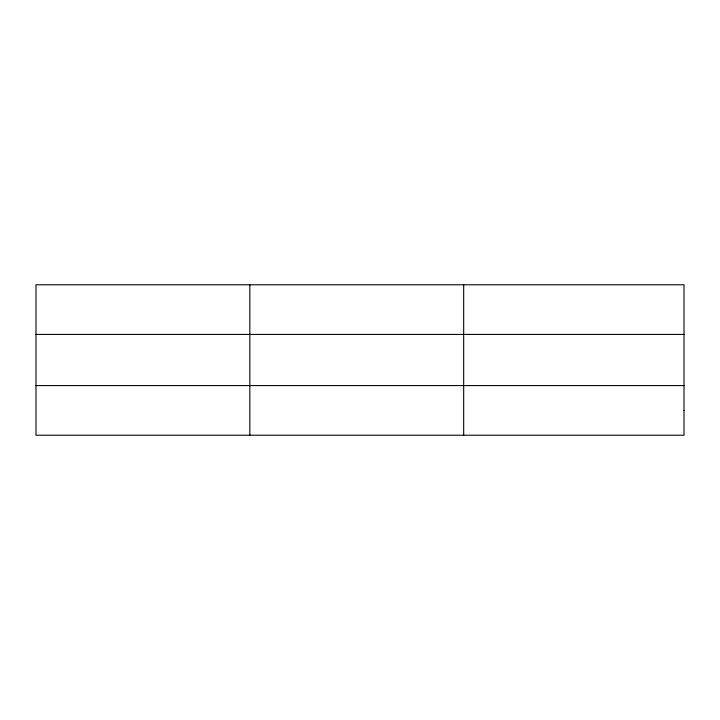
<?xml version="1.0" encoding="UTF-8"?>
<svg xmlns="http://www.w3.org/2000/svg" width="720" height="720" viewBox="0 0 720 720"><rect width="100%" height="100%" fill="white"/><g stroke="black" fill="none" stroke-linecap="round" stroke-linejoin="round"><path stroke-width="1.08" d="M249.84 435.222L249.84 284.778M463.68 435.222L463.68 284.778M36 334.422L684 334.422M36 385.578L684 385.578M684 410.4L684 435.222L36 435.222L36 284.778L684 284.778L684 410.4"/></g></svg>
